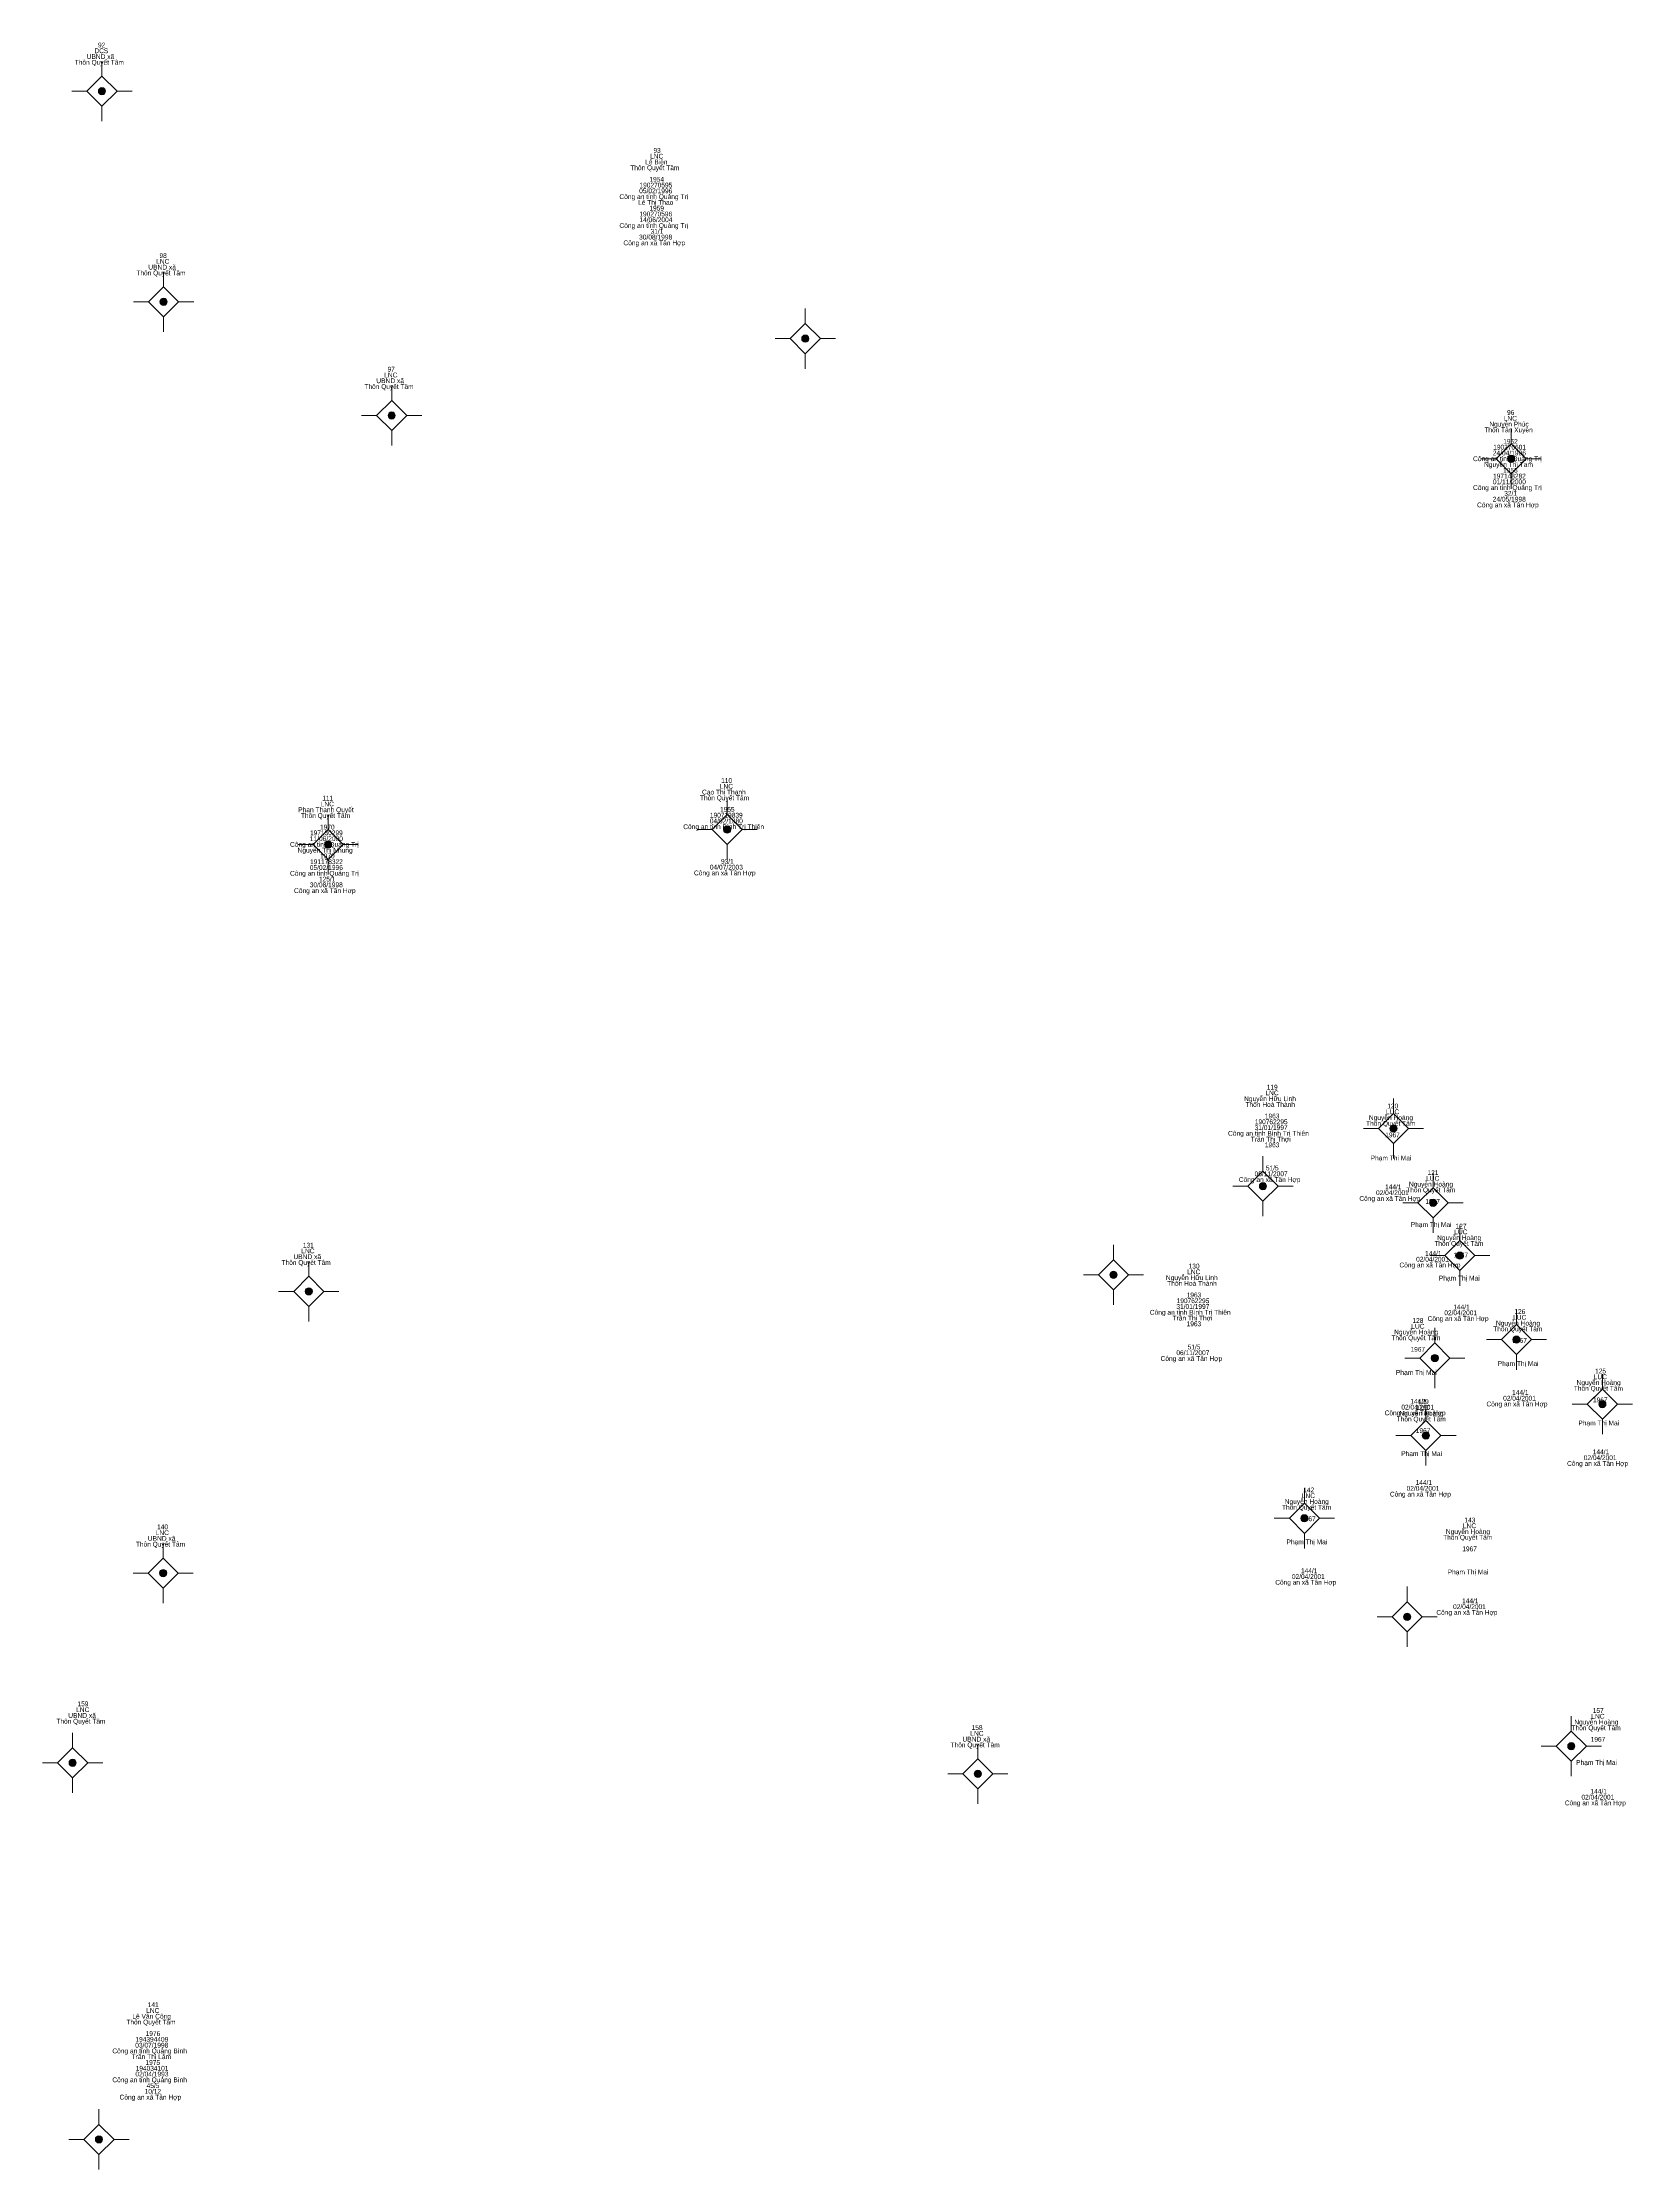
# Model space of a CAD drawing. Header units: metres. Extents: x 548344 to 551009, y 1840956 to 1844853.
# Drawn here: x 550754.1 to 550886.2, y 1841491.5 to 1841668.2 of the extents above; entities that cross this region are included whole.
import ezdxf
from ezdxf.enums import TextEntityAlignment as Align

# ---------------------------------------------------------------- set-up
doc = ezdxf.new("R2010")
doc.units = ezdxf.units.M
doc.header["$LTSCALE"] = 0.16
doc.layers.add('11', color=7, linetype='Continuous', lineweight=13)
doc.layers.add('15', color=7, linetype='Continuous')

msp = doc.modelspace()

# ---------------------------------------------------------------- hatches: boundary and pattern name
at = {"layer": '11'}
for points in [[(550759.2995, 1841664.18, 1), (550758.6995, 1841664.18, 1)], [(550764.4195, 1841646.68, 1), (550763.8195, 1841646.68, 1)], [(550817.7395, 1841643.62, 1), (550817.1395, 1841643.62, 1)], [(550783.3695, 1841637.24, 1), (550782.7695, 1841637.24, 1)], [(550876.3895, 1841633.64, 1), (550875.7895, 1841633.64, 1)], [(550811.2495, 1841602.82, 1), (550810.6495, 1841602.82, 1)], [(550778.0895, 1841601.59, 1), (550777.4895, 1841601.59, 1)], [(550866.6095, 1841577.99, 1), (550866.0095, 1841577.99, 1)], [(550855.7695, 1841573.19, 1), (550855.1695, 1841573.19, 1)], [(550869.8995, 1841571.8, 1), (550869.2995, 1841571.8, 1)], [(550872.1295, 1841567.42, 1), (550871.5295, 1841567.42, 1)], [(550843.3495, 1841565.82, 1), (550842.7495, 1841565.82, 1)], [(550776.4795, 1841564.45, 1), (550775.8795, 1841564.45, 1)], [(550876.8295, 1841560.44, 1), (550876.2295, 1841560.44, 1)], [(550870.0495, 1841558.91, 1), (550869.4495, 1841558.91, 1)], [(550883.9695, 1841555.08, 1), (550883.3695, 1841555.08, 1)], [(550869.3095, 1841552.47, 1), (550868.7095, 1841552.47, 1)], [(550859.2095, 1841545.59, 1), (550858.6095, 1841545.59, 1)], [(550764.3795, 1841541.04, 1), (550763.7795, 1841541.04, 1)], [(550867.7495, 1841537.41, 1), (550867.1495, 1841537.41, 1)], [(550881.3895, 1841526.65, 1), (550880.7895, 1841526.65, 1)], [(550756.8595, 1841525.27, 1), (550756.2595, 1841525.27, 1)], [(550832.0695, 1841524.36, 1), (550831.4695, 1841524.36, 1)], [(550759.0495, 1841493.98, 1), (550758.4495, 1841493.98, 1)]]:
    msp.add_hatch(color=256, dxfattribs=at).paths.add_polyline_path(points)

# ---------------------------------------------------------------- linework, layer by layer
for p, q in [((550759, 1841666.68), (550759, 1841665.43)), ((550757.75, 1841664.18), (550756.5, 1841664.18)), ((550759, 1841662.93), (550759, 1841661.68)), ((550761.5, 1841664.18), (550760.25, 1841664.18)), ((550764.12, 1841649.18), (550764.12, 1841647.93)), ((550762.87, 1841646.68), (550761.62, 1841646.68)), ((550764.12, 1841645.43), (550764.12, 1841644.18)), ((550766.62, 1841646.68), (550765.37, 1841646.68)), ((550817.44, 1841646.12), (550817.44, 1841644.87)), ((550816.19, 1841643.62), (550814.94, 1841643.62)), ((550819.94, 1841643.62), (550818.69, 1841643.62)), ((550817.44, 1841642.37), (550817.44, 1841641.12)), ((550783.07, 1841639.74), (550783.07, 1841638.49)), ((550781.82, 1841637.24), (550780.57, 1841637.24)), ((550785.57, 1841637.24), (550784.32, 1841637.24)), ((550783.07, 1841635.99), (550783.07, 1841634.74)), ((550876.09, 1841636.14), (550876.09, 1841634.89)), ((550874.84, 1841633.64), (550873.59, 1841633.64)), ((550878.59, 1841633.64), (550877.34, 1841633.64)), ((550876.09, 1841632.39), (550876.09, 1841631.14)), ((550810.95, 1841605.32), (550810.95, 1841604.07)), ((550777.79, 1841604.09), (550777.79, 1841602.84)), ((550809.7, 1841602.82), (550808.45, 1841602.82)), ((550813.45, 1841602.82), (550812.2, 1841602.82)), ((550776.54, 1841601.59), (550775.29, 1841601.59)), ((550780.29, 1841601.59), (550779.04, 1841601.59)), ((550810.95, 1841601.57), (550810.95, 1841600.32)), ((550777.79, 1841600.34), (550777.79, 1841599.09)), ((550866.31, 1841580.49), (550866.31, 1841579.24)), ((550865.06, 1841577.99), (550863.81, 1841577.99)), ((550866.31, 1841576.74), (550866.31, 1841575.49)), ((550868.81, 1841577.99), (550867.56, 1841577.99)), ((550855.47, 1841575.69), (550855.47, 1841574.44)), ((550854.22, 1841573.19), (550852.97, 1841573.19)), ((550857.97, 1841573.19), (550856.72, 1841573.19)), ((550869.6, 1841574.3), (550869.6, 1841573.05)), ((550855.47, 1841571.94), (550855.47, 1841570.69)), ((550868.35, 1841571.8), (550867.1, 1841571.8)), ((550872.1, 1841571.8), (550870.85, 1841571.8)), ((550869.6, 1841570.55), (550869.6, 1841569.3)), ((550871.83, 1841569.92), (550871.83, 1841568.67)), ((550843.05, 1841568.32), (550843.05, 1841567.07)), ((550776.18, 1841566.95), (550776.18, 1841565.7)), ((550841.8, 1841565.82), (550840.55, 1841565.82)), ((550845.55, 1841565.82), (550844.3, 1841565.82)), ((550870.58, 1841567.42), (550869.33, 1841567.42)), ((550871.83, 1841566.17), (550871.83, 1841564.92)), ((550874.33, 1841567.42), (550873.08, 1841567.42)), ((550774.93, 1841564.45), (550773.68, 1841564.45)), ((550778.68, 1841564.45), (550777.43, 1841564.45)), ((550843.05, 1841564.57), (550843.05, 1841563.32)), ((550776.18, 1841563.2), (550776.18, 1841561.95)), ((550876.53, 1841562.94), (550876.53, 1841561.69)), ((550869.75, 1841561.41), (550869.75, 1841560.16)), ((550875.28, 1841560.44), (550874.03, 1841560.44)), ((550879.03, 1841560.44), (550877.78, 1841560.44)), ((550868.5, 1841558.91), (550867.25, 1841558.91)), ((550872.25, 1841558.91), (550871, 1841558.91)), ((550876.53, 1841559.19), (550876.53, 1841557.94)), ((550869.75, 1841557.66), (550869.75, 1841556.41)), ((550883.67, 1841557.58), (550883.67, 1841556.33)), ((550882.42, 1841555.08), (550881.17, 1841555.08)), ((550886.17, 1841555.08), (550884.92, 1841555.08)), ((550869.01, 1841554.97), (550869.01, 1841553.72)), ((550883.67, 1841553.83), (550883.67, 1841552.58)), ((550867.76, 1841552.47), (550866.51, 1841552.47)), ((550871.51, 1841552.47), (550870.26, 1841552.47)), ((550869.01, 1841551.22), (550869.01, 1841549.97)), ((550858.91, 1841548.09), (550858.91, 1841546.84)), ((550857.66, 1841545.59), (550856.41, 1841545.59)), ((550861.41, 1841545.59), (550860.16, 1841545.59)), ((550764.08, 1841543.54), (550764.08, 1841542.29)), ((550858.91, 1841544.34), (550858.91, 1841543.09)), ((550762.83, 1841541.04), (550761.58, 1841541.04)), ((550766.58, 1841541.04), (550765.33, 1841541.04)), ((550764.08, 1841539.79), (550764.08, 1841538.54)), ((550867.45, 1841539.91), (550867.45, 1841538.66)), ((550866.2, 1841537.41), (550864.95, 1841537.41)), ((550869.95, 1841537.41), (550868.7, 1841537.41)), ((550867.45, 1841536.16), (550867.45, 1841534.91)), ((550881.09, 1841529.15), (550881.09, 1841527.9)), ((550756.56, 1841527.77), (550756.56, 1841526.52)), ((550831.77, 1841526.86), (550831.77, 1841525.61)), ((550755.31, 1841525.27), (550754.06, 1841525.27)), ((550759.06, 1841525.27), (550757.81, 1841525.27)), ((550879.84, 1841526.65), (550878.59, 1841526.65)), ((550881.09, 1841525.4), (550881.09, 1841524.15)), ((550883.59, 1841526.65), (550882.34, 1841526.65)), ((550756.56, 1841524.02), (550756.56, 1841522.77)), ((550830.52, 1841524.36), (550829.27, 1841524.36)), ((550834.27, 1841524.36), (550833.02, 1841524.36)), ((550831.77, 1841523.11), (550831.77, 1841521.86)), ((550758.75, 1841496.48), (550758.75, 1841495.23)), ((550757.5, 1841493.98), (550756.25, 1841493.98)), ((550761.25, 1841493.98), (550760, 1841493.98)), ((550758.75, 1841492.73), (550758.75, 1841491.48))]:
    msp.add_line(p, q, dxfattribs=at)
for points in [[(550759, 1841665.43), (550757.75, 1841664.18), (550759, 1841662.93), (550760.25, 1841664.18)], [(550764.12, 1841647.93), (550762.87, 1841646.68), (550764.12, 1841645.43), (550765.37, 1841646.68)], [(550817.44, 1841644.87), (550816.19, 1841643.62), (550817.44, 1841642.37), (550818.69, 1841643.62)], [(550783.07, 1841638.49), (550781.82, 1841637.24), (550783.07, 1841635.99), (550784.32, 1841637.24)], [(550876.09, 1841634.89), (550874.84, 1841633.64), (550876.09, 1841632.39), (550877.34, 1841633.64)], [(550777.79, 1841602.84), (550776.54, 1841601.59), (550777.79, 1841600.34), (550779.04, 1841601.59)], [(550810.95, 1841604.07), (550809.7, 1841602.82), (550810.95, 1841601.57), (550812.2, 1841602.82)], [(550866.31, 1841579.24), (550865.06, 1841577.99), (550866.31, 1841576.74), (550867.56, 1841577.99)], [(550855.47, 1841574.44), (550854.22, 1841573.19), (550855.47, 1841571.94), (550856.72, 1841573.19)], [(550869.6, 1841573.05), (550868.35, 1841571.8), (550869.6, 1841570.55), (550870.85, 1841571.8)], [(550871.83, 1841568.67), (550870.58, 1841567.42), (550871.83, 1841566.17), (550873.08, 1841567.42)], [(550776.18, 1841565.7), (550774.93, 1841564.45), (550776.18, 1841563.2), (550777.43, 1841564.45)], [(550843.05, 1841567.07), (550841.8, 1841565.82), (550843.05, 1841564.57), (550844.3, 1841565.82)], [(550876.53, 1841561.69), (550875.28, 1841560.44), (550876.53, 1841559.19), (550877.78, 1841560.44)], [(550869.75, 1841560.16), (550868.5, 1841558.91), (550869.75, 1841557.66), (550871, 1841558.91)], [(550883.67, 1841556.33), (550882.42, 1841555.08), (550883.67, 1841553.83), (550884.92, 1841555.08)], [(550869.01, 1841553.72), (550867.76, 1841552.47), (550869.01, 1841551.22), (550870.26, 1841552.47)], [(550858.91, 1841546.84), (550857.66, 1841545.59), (550858.91, 1841544.34), (550860.16, 1841545.59)], [(550764.08, 1841542.29), (550762.83, 1841541.04), (550764.08, 1841539.79), (550765.33, 1841541.04)], [(550867.45, 1841538.66), (550866.2, 1841537.41), (550867.45, 1841536.16), (550868.7, 1841537.41)], [(550881.09, 1841527.9), (550879.84, 1841526.65), (550881.09, 1841525.4), (550882.34, 1841526.65)], [(550756.56, 1841526.52), (550755.31, 1841525.27), (550756.56, 1841524.02), (550757.81, 1841525.27)], [(550831.77, 1841525.61), (550830.52, 1841524.36), (550831.77, 1841523.11), (550833.02, 1841524.36)], [(550758.75, 1841495.23), (550757.5, 1841493.98), (550758.75, 1841492.73), (550760, 1841493.98)]]:
    msp.add_lwpolyline(points, close=True, dxfattribs=at)
for centre in [(550758.9995, 1841664.18), (550764.1195, 1841646.68), (550817.4395, 1841643.62), (550783.0695, 1841637.24), (550876.0895, 1841633.64), (550810.9495, 1841602.82), (550777.7895, 1841601.59), (550866.3095, 1841577.99), (550855.4695, 1841573.19), (550869.5995, 1841571.8), (550871.8295, 1841567.42), (550843.0495, 1841565.82), (550776.1795, 1841564.45), (550876.5295, 1841560.44), (550869.7495, 1841558.91), (550883.6695, 1841555.08), (550869.0095, 1841552.47), (550858.9095, 1841545.59), (550764.0795, 1841541.04), (550867.4495, 1841537.41), (550881.0895, 1841526.65), (550756.5595, 1841525.27), (550831.7695, 1841524.36), (550758.7495, 1841493.98)]:
    msp.add_circle(centre, 0.3, dxfattribs=at)

# ---------------------------------------------------------------- texts
at = {"layer": '15'}
for s, width, p in [('92', 0.8, (550758.97, 1841667.82)), ('Thôn Quyết Tâm', 0.85, (550758.78, 1841666.38)), ('UBND xã', 0.95, (550758.875, 1841666.86)), ('DCS', 0.85, (550758.945, 1841667.34)), ('93', 0.8, (550805.125, 1841659.06)), ('Thôn Quyết Tâm', 0.85, (550804.94, 1841657.62)), ('Lê Biên', 0.85, (550805.065, 1841658.1)), ('LNC', 0.95, (550805.09, 1841658.58)), ('05/02/1996', 0.9, (550805.01, 1841655.7)), ('190270595', 0.85, (550805.025, 1841656.18)), ('1954', 0.85, (550805.095, 1841656.66)), ('Công an tỉnh Quảng Trị', 0.9, (550804.85, 1841655.22)), ('Lê Thị Thao', 0.9, (550805.01, 1841654.74)), ('190270596', 0.85, (550805.015, 1841653.78)), ('1959', 0.85, (550805.09, 1841654.26)), ('Công an tỉnh Quảng Trị', 0.9, (550804.85, 1841652.82)), ('30/08/1998', 0.9, (550805.005, 1841651.86)), ('14/06/2004', 0.9, (550805.025, 1841653.3)), ('31/1', 0.85, (550805.115, 1841652.34)), ('98', 0.85, (550764.08, 1841650.32)), ('Công an xã Tân Hợp', 0.9, (550804.89, 1841651.38)), ('Thôn Quyết Tâm', 0.85, (550763.9, 1841648.88)), ('UBND xã', 0.95, (550763.995, 1841649.36)), ('LNC', 0.95, (550764.05, 1841649.84)), ('UBND xã', 0.95, (550782.945, 1841639.92)), ('LNC', 0.95, (550783, 1841640.4)), ('97', 0.85, (550783.03, 1841640.88)), ('Thôn Quyết Tâm', 0.85, (550782.85, 1841639.44)), ('Nguyễn Phúc', 0.85, (550875.915, 1841636.32)), ('LNC', 0.95, (550876.02, 1841636.8)), ('96', 0.85, (550876.055, 1841637.28)), ('Thôn Tân Xuyên', 0.85, (550875.875, 1841635.84)), ('190270601', 0.85, (550875.96, 1841634.4)), ('1952', 0.85, (550876.035, 1841634.88)), ('Công an tỉnh Quảng Trị', 0.9, (550875.78, 1841633.44)), ('Nguyễn Thị Tam', 0.9, (550875.87, 1841632.96)), ('24/04/1996', 0.9, (550875.94, 1841633.92)), ('1956', 0.85, (550876.03, 1841632.48)), ('Công an tỉnh Quảng Trị', 0.9, (550875.78, 1841631.04)), ('01/11/2000', 0.9, (550875.945, 1841631.52)), ('197148282', 0.85, (550875.95, 1841632)), ('Công an xã Tân Hợp', 0.9, (550875.82, 1841629.6)), ('24/05/1998', 0.9, (550875.935, 1841630.08)), ('32/1', 0.85, (550876.045, 1841630.56)), ('LNC', 0.95, (550810.88, 1841606.22)), ('110', 0.85, (550810.905, 1841606.7)), (' Phan Thanh Quyết', 0.9, (550777.535, 1841604.27)), ('LNC', 0.95, (550777.72, 1841604.75)), ('111', 0.8, (550777.755, 1841605.23)), ('Thôn Quyết Tâm', 0.85, (550810.73, 1841605.26)), ('Cao Thị Thanh ', 0.9, (550810.75, 1841605.74)), (' 1955', 0.85, (550810.885, 1841604.3)), ('Thôn Quyết Tâm', 0.85, (550777.57, 1841603.79)), ('1970', 0.85, (550777.725, 1841602.83)), (' Công an tỉnh Bình Trị Thiên', 0.9, (550810.58, 1841602.86)), (' 04/02/1980', 0.9, (550810.8, 1841603.34)), (' 190719839', 0.85, (550810.8, 1841603.82)), ('Công an tỉnh Quảng Trị', 0.9, (550777.48, 1841601.39)), ('Nguyễn Thị Nhung', 0.9, (550777.54, 1841600.91)), ('11/06/2000', 0.9, (550777.645, 1841601.87)), ('197130299', 0.85, (550777.645, 1841602.35)), ('Công an tỉnh Quảng Trị', 0.9, (550777.48, 1841598.99)), ('05/02/1996', 0.9, (550777.64, 1841599.47)), ('191178322', 0.85, (550777.65, 1841599.95)), ('1970', 0.85, (550777.725, 1841600.43)), (' Công an xã Tân Hợp', 0.9, (550810.675, 1841599.02)), (' 04/07/2003', 0.9, (550810.805, 1841599.5)), (' 93/1', 0.85, (550810.89, 1841599.98)), ('Công an xã Tân Hợp', 0.9, (550777.52, 1841597.55)), ('30/08/1998', 0.9, (550777.635, 1841598.03)), ('125/1', 0.85, (550777.715, 1841598.51)), ('119', 0.85, (550856.24, 1841581.22)), ('Nguyễn Hữu Linh', 0.9, (550856.055, 1841580.26)), ('Thôn Hoà Thành', 0.9, (550856.07, 1841579.78)), ('LNC', 0.95, (550856.22, 1841580.74)), ('120', 0.85, (550866.255, 1841579.65)), ('31/01/1997', 0.9, (550856.145, 1841577.86)), ('190762295', 0.85, (550856.155, 1841578.34)), ('1963', 0.85, (550856.23, 1841578.82)), ('Thôn Quyết Tâm', 0.85, (550866.08, 1841578.21)), ('Nguyễn Hoàng', 0.9, (550866.1, 1841578.69)), ('LUC', 0.95, (550866.24, 1841579.17)), ('Công an tỉnh Bình Trị Thiên', 0.9, (550855.925, 1841577.38)), ('Trần Thị Thợi', 0.9, (550856.115, 1841576.9)), ('1963', 0.85, (550856.23, 1841576.42)), ('1967', 0.85, (550866.235, 1841577.25)), ('51/5', 0.85, (550856.24, 1841574.5)), ('Phạm Thị Mai', 0.9, (550866.11, 1841575.33)), ('121', 0.8, (550869.595, 1841574.12)), ('Công an xã Tân Hợp', 0.9, (550856.02, 1841573.54)), ('06/11/2007', 0.9, (550856.145, 1841574.02)), (' 02/04/2001', 0.85, (550866.15, 1841572.45)), (' 144/1', 0.85, (550866.22, 1841572.93)), ('Thôn Quyết Tâm', 0.85, (550869.41, 1841572.68)), ('Nguyễn Hoàng', 0.9, (550869.43, 1841573.16)), ('LUC', 0.95, (550869.57, 1841573.64)), (' Công an xã Tân Hợp ', 0.85, (550866.015, 1841571.97)), ('1967', 0.85, (550869.565, 1841571.72)), ('Phạm Thị Mai', 0.9, (550869.44, 1841569.8)), ('Nguyễn Hoàng', 0.9, (550871.77, 1841568.71)), ('LUC', 0.95, (550871.91, 1841569.19)), ('127', 0.9, (550871.925, 1841569.67)), ('UBND xã', 0.95, (550776.055, 1841567.13)), ('LNC', 0.95, (550776.11, 1841567.61)), ('131', 0.8, (550776.145, 1841568.09)), (' 144/1', 0.85, (550869.55, 1841567.4)), ('Thôn Quyết Tâm', 0.85, (550871.75, 1841568.23)), ('1967', 0.85, (550871.905, 1841567.27)), ('Thôn Quyết Tâm', 0.85, (550775.96, 1841566.65)), ('Nguyễn Hữu Linh', 0.9, (550849.555, 1841565.39)), ('LNC', 0.95, (550849.72, 1841565.87)), ('130', 0.85, (550849.745, 1841566.35)), (' Công an xã Tân Hợp ', 0.85, (550869.345, 1841566.44)), (' 02/04/2001', 0.85, (550869.48, 1841566.92)), ('Phạm Thị Mai', 0.9, (550871.78, 1841565.35)), ('Thôn Hoà Thành', 0.9, (550849.57, 1841564.91)), ('1963', 0.85, (550849.73, 1841563.95)), ('Công an tỉnh Bình Trị Thiên', 0.9, (550849.425, 1841562.51)), ('Trần Thị Thợi', 0.9, (550849.615, 1841562.03)), ('31/01/1997', 0.9, (550849.645, 1841562.99)), ('190762295', 0.85, (550849.655, 1841563.47)), ('128', 0.85, (550868.345, 1841561.83)), (' Công an xã Tân Hợp ', 0.85, (550871.685, 1841561.99)), (' 02/04/2001', 0.85, (550871.82, 1841562.47)), (' 144/1', 0.85, (550871.89, 1841562.95)), ('LUC', 0.95, (550876.8, 1841562.09)), ('126', 0.85, (550876.81, 1841562.57)), ('1963', 0.85, (550849.73, 1841561.55)), ('Thôn Quyết Tâm', 0.85, (550868.18, 1841560.39)), ('Nguyễn Hoàng', 0.9, (550868.2, 1841560.87)), ('LUC', 0.95, (550868.34, 1841561.35)), ('Thôn Quyết Tâm', 0.85, (550876.64, 1841561.13)), ('Nguyễn Hoàng', 0.9, (550876.66, 1841561.61)), ('1967', 0.85, (550876.795, 1841560.17)), ('Công an xã Tân Hợp', 0.9, (550849.52, 1841558.67)), ('06/11/2007', 0.9, (550849.645, 1841559.15)), ('51/5', 0.85, (550849.74, 1841559.63)), ('1967', 0.85, (550868.335, 1841559.43)), ('Phạm Thị Mai', 0.9, (550876.67, 1841558.25)), ('Phạm Thị Mai', 0.9, (550868.21, 1841557.51)), ('Nguyễn Hoàng', 0.9, (550883.36, 1841556.67)), ('LUC', 0.95, (550883.5, 1841557.15)), ('125', 0.85, (550883.52, 1841557.63)), (' 144/1', 0.85, (550868.32, 1841555.11)), ('129', 0.85, (550868.79, 1841555.08)), (' Công an xã Tân Hợp ', 0.85, (550876.575, 1841554.89)), (' 02/04/2001', 0.85, (550876.71, 1841555.37)), (' 144/1', 0.85, (550876.78, 1841555.85)), ('Thôn Quyết Tâm', 0.85, (550883.34, 1841556.19)), ('1967', 0.85, (550883.495, 1841555.23)), (' Công an xã Tân Hợp ', 0.85, (550868.115, 1841554.15)), ('Thôn Quyết Tâm', 0.85, (550868.62, 1841553.64)), ('Nguyễn Hoàng', 0.9, (550868.64, 1841554.12)), (' 02/04/2001', 0.85, (550868.25, 1841554.63)), ('LUC', 0.95, (550868.78, 1841554.6)), ('Phạm Thị Mai', 0.9, (550883.37, 1841553.31)), ('1967', 0.85, (550868.775, 1841552.68)), ('Phạm Thị Mai', 0.9, (550868.65, 1841550.76)), (' Công an xã Tân Hợp ', 0.85, (550883.275, 1841549.95)), (' 02/04/2001', 0.85, (550883.41, 1841550.43)), (' 144/1', 0.85, (550883.48, 1841550.91)), ('142', 0.85, (550859.265, 1841547.75)), (' 02/04/2001', 0.85, (550868.69, 1841547.88)), (' 144/1', 0.85, (550868.76, 1841548.36)), ('Thôn Quyết Tâm', 0.85, (550859.09, 1841546.31)), ('Nguyễn Hoàng', 0.9, (550859.11, 1841546.79)), ('LNC', 0.95, (550859.24, 1841547.27)), (' Công an xã Tân Hợp ', 0.85, (550868.555, 1841547.4)), ('LNC', 0.95, (550764.01, 1841544.2)), ('140', 0.85, (550764.035, 1841544.68)), ('1967', 0.85, (550859.245, 1841545.35)), ('Nguyễn Hoàng', 0.9, (550872.5, 1841544.29)), ('LNC', 0.95, (550872.63, 1841544.77)), ('143', 0.85, (550872.66, 1841545.25)), ('Thôn Quyết Tâm', 0.85, (550763.86, 1841543.24)), ('UBND xã', 0.95, (550763.955, 1841543.72)), ('Phạm Thị Mai', 0.9, (550859.12, 1841543.43)), ('Thôn Quyết Tâm', 0.85, (550872.48, 1841543.81)), ('1967', 0.85, (550872.635, 1841542.85)), (' 02/04/2001', 0.85, (550859.16, 1841540.55)), (' 144/1', 0.85, (550859.23, 1841541.03)), ('Phạm Thị Mai', 0.9, (550872.51, 1841540.93)), (' Công an xã Tân Hợp ', 0.85, (550859.025, 1841540.07)), (' Công an xã Tân Hợp ', 0.85, (550872.415, 1841537.57)), (' 02/04/2001', 0.85, (550872.55, 1841538.05)), (' 144/1', 0.85, (550872.62, 1841538.53)), ('159', 0.85, (550757.42, 1841529.97)), ('Thôn Quyết Tâm', 0.85, (550757.25, 1841528.53)), ('UBND xã', 0.95, (550757.345, 1841529.01)), ('LNC', 0.95, (550757.4, 1841529.49)), ('Nguyễn Hoàng', 0.9, (550883.17, 1841528.46)), ('LNC', 0.95, (550883.3, 1841528.94)), ('157', 0.9, (550883.325, 1841529.42)), ('Thôn Quyết Tâm', 0.85, (550831.55, 1841526.56)), ('UBND xã', 0.95, (550831.645, 1841527.04)), ('LNC', 0.95, (550831.7, 1841527.52)), ('158', 0.85, (550831.715, 1841528)), ('Thôn Quyết Tâm', 0.85, (550883.15, 1841527.98)), ('1967', 0.85, (550883.305, 1841527.02)), ('Phạm Thị Mai', 0.9, (550883.18, 1841525.1)), (' Công an xã Tân Hợp ', 0.85, (550883.085, 1841521.74)), (' 02/04/2001', 0.85, (550883.22, 1841522.22)), (' 144/1', 0.85, (550883.29, 1841522.7)), ('Thôn Quyết Tâm', 0.85, (550763.07, 1841503.53)), ('Lê Văn Công', 0.9, (550763.125, 1841504.01)), ('LNC', 0.95, (550763.22, 1841504.49)), ('141', 0.8, (550763.255, 1841504.97)), ('194394409', 0.85, (550763.145, 1841502.09)), ('1976', 0.85, (550763.23, 1841502.57)), ('Công an tỉnh Quảng Bình', 0.9, (550762.96, 1841501.13)), ('Trần Thị Lâm', 0.9, (550763.105, 1841500.65)), ('03/07/1998', 0.9, (550763.135, 1841501.61)), ('1975', 0.85, (550763.22, 1841500.17)), ('Công an tỉnh Quảng Bình', 0.9, (550762.96, 1841498.73)), ('02/04/1993', 0.9, (550763.15, 1841499.21)), ('194034101', 0.85, (550763.16, 1841499.69)), ('45/5', 0.85, (550763.24, 1841498.25)), ('Công an xã Tân Hợp', 0.9, (550763.02, 1841497.29)), ('10/12', 0.85, (550763.225, 1841497.77))]:
    msp.add_text(s, height=0.4, dxfattribs=dict(at, width=width)).set_placement(p, align=Align.CENTER)

doc.saveas('drawing.dxf')
